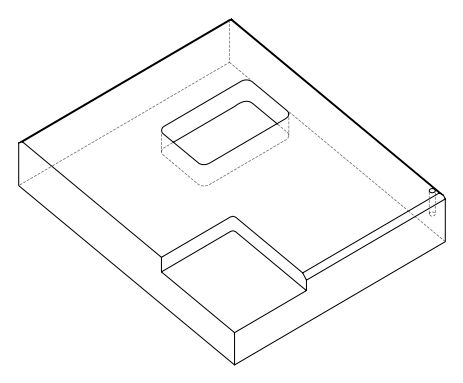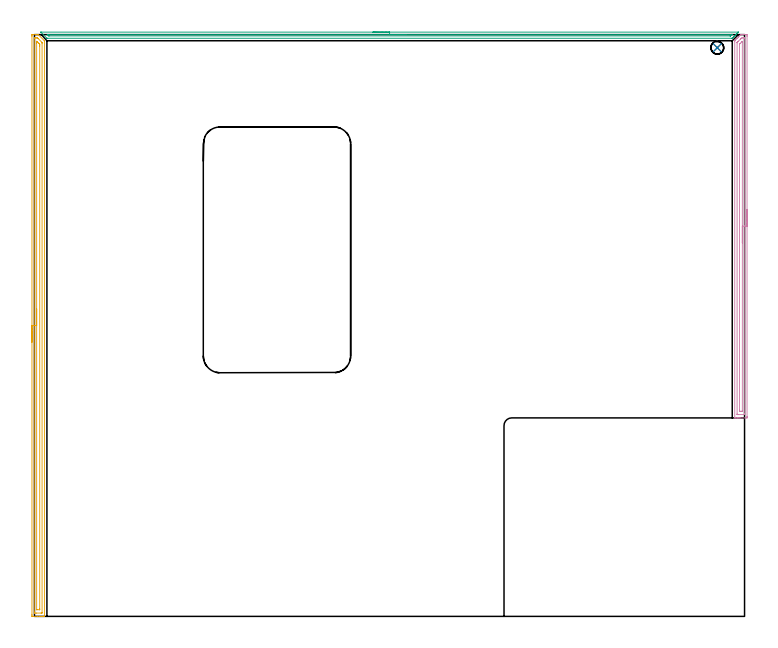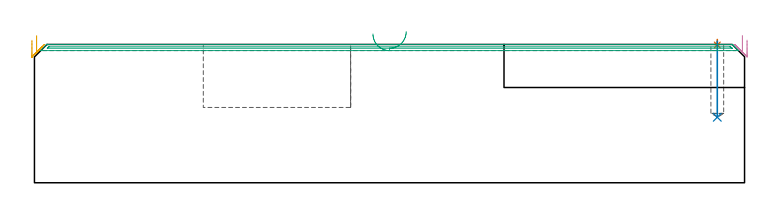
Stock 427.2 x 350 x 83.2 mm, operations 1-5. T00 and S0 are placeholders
(PLAN: 7 operations, 4 tool changes, 139.4 min)
(1 SPOT_DRILL | STEP1POCKET | NXT0321_9005460120000 | 0.03 min | 0 mm3)
(2 DRILL_BLIND_HOLE_INTO_CENTER | STEP1POCKET | UGT0301_196 | 0.18 min | 1951 mm3)
(3 AREA_MILL | FG_CHAMFER_SURFACE | UGT0205_001 | 6.81 min | 2902 mm3)
(4 AREA_MILL_1 | FG_CHAMFER_SURFACE_1 | UGT0205_001 | 5.71 min | 6406 mm3)
(5 AREA_MILL_2 | FG_CHAMFER_SURFACE_2 | UGT0205_001 | 8.58 min | 9816 mm3)
(6 MILL_CORNER_NOTCH_RECTANGULAR | CORNER_NOTCH_RECTANGULAR | NXT0201_009 | Follow Part, ap 2, ae 75% | 95.17 min | 447265 mm3)
(7 MILL_RECTANGULAR_POCKET | POCKET_RECTANGULAR_STRAIGHT | NXT0201_012 | Follow Part, ap 4, ae 75% | 22.95 min | 493174 mm3)
(TOOL NXT0321_9005460120000 | NC Spot Drill, 142deg, 12mm, Carbide, Uncoated | D12 PA142 FL30 Z2)
(TOOL UGT0301_196 | Twist Drill 7.7 mm | D7.7 PA118 FL73 Z2)
(TOOL UGT0205_001 | Chamfer Mill 20 x 3 x 45 deg. | D20 FL50 Z2)
(TOOL NXT0201_009 | ENDMILL 8mm [2P460-0800-NA 1630] | D8 FL26 Z6)
(TOOL NXT0201_012 | ENDMILL 16mm [2P460-1600-NA 1630] | D16 FL38 Z6)
(OP 1 SPOT_DRILL)
G17 G21 G94 G90
T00 M6
G54
G17 G0 G90 X410.8 Y342.1 S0 M3
G43 Z93.2 H0
G94 G81 G98 Z82.869 F250. R86.2
G80
M5
M2
(OP 2 DRILL_BLIND_HOLE_INTO_CENTER)
G17 G21 G94 G90
T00 M6
G54
G17 G0 G90 X410.8 Y342.1 S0 M3
G43 Z93.2 H0
G94 G81 G98 Z39.4 F250. R85.2
G80
M5
M2
(OP 3 AREA_MILL)
G17 G21 G94 G90
T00 M6
G54
G17 G0 G90 X203.65 Y351.5 S1061 M3
G43 Z93.2 H0
Z89.5
G94 G1 X203.688 Z88.629 F250.
X203.802 Z87.764
X203.991 Z86.912
X204.253 Z86.08
X204.587 Z85.274
X204.99 Z84.5
X205.459 Z83.764
X205.99 Z83.072
X206.579 Z82.429
X207.222 Z81.84
X207.914 Z81.309
X208.65 Z80.84
X209.424 Z80.437
X210.23 Z80.103
X211.062 Z79.841
X211.914 Z79.652
X212.778 Z79.538
X213.65 Z79.5
X423.221
X423.467 Y351.495 Z79.504
X423.481 Y351.493 Z79.506
X423.467 Y351.467 Z79.532
X422.982 Y350.98 Z80.017
X422.43 Y350.43 Z80.57
X422.095 Y350.093 Z80.903
X421.566 Y349.566 Z81.434
X421.209 Y349.207 Z81.789
X420.702 Y348.702 Z82.298
X420.322 Y348.32 Z82.676
X420.189 Y348.188 Z82.81
X419.857 Y347.857 Z83.143
X419.816 Y347.818 Z83.182
X419.8 Y347.807 Z83.193
X419.295 Y347.8 Z83.2
X8.005
X7.5 Y347.807 Z83.193
X7.484 Y347.816 Z83.184
X3.982 Y351.318 Z79.68
X3.88 Y351.423 Z79.575
X3.817 Y351.492 Z79.506
X3.943 Y351.499 Z79.501
X3.982 Y351.5 Z79.5
X213.65
Y350.086 Z80.914
X419.295
X419.508 Y350.084 Z80.916
X419.609 Y350.081 Z80.919
X419.62 Y350.079 Z80.921
Y350.076 Z80.924
X419.608 Y350.06 Z80.94
X419.574 Y350.024 Z80.976
X419.47 Y349.92 Z81.08
X418.934 Y349.386 Z81.614
X418.797 Y349.255 Z81.745
X418.77 Y349.231 Z81.769
X418.729 Y349.221 Z81.779
X418.62 Y349.218 Z81.782
X418.393 Y349.214 Z81.786
X8.892
X8.669 Y349.219 Z81.781
X8.563 Y349.221 Z81.779
X8.305 Y349.457 Z81.543
X8.005 Y349.748 Z81.252
X7.798 Y349.96 Z81.04
X7.73 Y350.031 Z80.969
X7.699 Y350.079 Z80.921
X8.013 Y350.086 Z80.914
X213.65
X214.522 Z80.952
X215.387 Z81.066
X216.238 Z81.255
X217.07 Z81.517
X217.876 Z81.851
X218.65 Z82.254
X219.386 Z82.723
X220.078 Z83.254
X220.721 Z83.843
X221.31 Z84.486
X221.842 Z85.179
X222.31 Z85.914
X222.713 Z86.688
X223.047 Z87.494
X223.309 Z88.326
X223.498 Z89.178
X223.612 Z90.043
X223.65 Z90.914
G0 Z93.2
M5
M2
(OP 4 AREA_MILL_1)
G17 G21 G94 G90
T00 M6
G54
G17 G0 G90 X428.7 Y244.7 S1061 M3
G43 Z93.2 H0
Z85.8
G94 G1 Y244.662 Z84.928 F250.
Y244.548 Z84.064
Y244.359 Z83.212
Y244.097 Z82.38
Y243.763 Z81.574
Y243.36 Z80.8
Y242.891 Z80.064
Y242.36 Z79.372
Y241.771 Z78.729
Y241.128 Z78.14
Y240.436 Z77.608
Y239.7 Z77.14
Y238.926 Z76.737
Y238.12 Z76.403
Y237.288 Z76.141
Y236.436 Z75.952
Y235.572 Z75.838
Y234.7 Z75.8
Y120.316
X428.699 Y120.007 Z75.801
X428.693 Y119.43 Z75.804
X428.691 Y119.407 Z75.806
X428.118 Y119.4 Z76.379
X424.555 Z79.94
X423.984 Z80.513
X423.664 Z80.832
X423.093 Z81.403
X422.773 Z81.722
X422.132 Z82.367
X421.719 Z82.781
X421.349 Z83.142
X421.303 Y119.41 Z83.188
X421.3 Y119.561 Z83.2
Y345.823
X421.307 Y346.301 Z83.193
X421.337 Y346.337 Z83.163
X421.715 Y346.715 Z82.784
X421.882 Y346.884 Z82.615
X422.608 Y347.608 Z81.892
X422.773 Y347.775 Z81.724
X423.5 Y348.501 Z80.999
X423.664 Y348.665 Z80.833
X424.393 Y349.393 Z80.106
X424.555 Y349.556 Z79.942
X425. Y350. Z79.5
X426.336 Z78.159
X427.548 Z76.949
X428.118 Y349.997 Z76.376
X428.69 Y349.993 Z75.805
X428.692 Y349.969 Z75.803
X428.699 Y349.393 Z75.801
X428.7 Y348.81 Z75.8
Y234.7
X427.286 Z77.214
X427.285 Y121.733 Z77.215
X427.284 Y121.674 Z77.216
X427.279 Y121.557 Z77.221
X427.269 Y121.41 Z77.231
X427.227 Y121.408 Z77.273
X426.726 Y121.401 Z77.774
X423.664 Y121.4 Z80.836
X423.163 Y121.402 Z81.337
X422.773 Y121.408 Z81.727
X422.724 Y121.41 Z81.776
X422.718 Y121.615 Z81.782
X422.715 Y121.733 Z81.785
Y345.048
X422.718 Y345.166 Z81.782
X422.721 Y345.242 Z81.779
X422.735 Y345.273 Z81.765
X422.773 Y345.316 Z81.727
X423.023 Y345.572 Z81.477
X423.272 Y345.823 Z81.228
X423.468 Y346.019 Z81.032
X424.806 Y347.356 Z79.694
X425.058 Y347.608 Z79.442
X425.254 Y347.8 Z79.246
X425.445 Y347.986 Z79.055
X425.948 Y347.996 Z78.552
X426.336 Y347.998 Z78.164
X426.837 Z77.663
X427.227 Y347.992 Z77.273
X427.276 Y347.99 Z77.224
X427.282 Y347.785 Z77.218
X427.285 Y347.667 Z77.215
X427.286 Y234.7 Z77.214
X425.872 Z78.628
X425.871 Y123.577 Z78.629
X425.87 Y123.47 Z78.63
X425.867 Y123.419 Z78.633
X425.866 Y123.413 Z78.634
X425.849 Y123.408 Z78.651
X425.799 Y123.404 Z78.701
X425.622 Y123.4 Z78.878
X424.555 Z79.945
X424.378 Y123.402 Z80.122
X424.26 Y123.405 Z80.24
X424.167 Y123.41 Z80.333
X424.135 Y123.418 Z80.365
X424.134 Y123.436 Z80.366
X424.131 Y123.577 Z80.369
X424.129 Y124.004 Z80.371
Y344.038
X424.13 Y344.144 Z80.37
X424.133 Y344.197 Z80.367
X424.135 Y344.22 Z80.365
X424.148 Y344.237 Z80.352
X424.249 Y344.344 Z80.251
X424.555 Y344.655 Z79.945
X424.692 Y344.793 Z79.808
X425.722 Y345.823 Z78.778
X425.776 Y345.876 Z78.724
X425.818 Y345.916 Z78.682
X425.845 Y345.939 Z78.655
X425.864 Y345.952 Z78.636
X425.865 Y345.943 Z78.635
X425.87 Y345.875 Z78.63
X425.871 Y345.823 Z78.629
Y345.607
X425.872 Y234.7 Z78.628
Y233.828 Z78.667
Y232.963 Z78.78
Y232.112 Z78.969
Y231.28 Z79.232
Y230.474 Z79.565
Y229.7 Z79.968
Y228.964 Z80.437
Y228.272 Z80.968
Y227.629 Z81.557
Y227.04 Z82.201
Y226.508 Z82.893
Y226.04 Z83.628
Y225.637 Z84.402
Y225.303 Z85.208
Y225.041 Z86.04
Y224.852 Z86.892
Y224.738 Z87.757
Y224.7 Z88.628
G0 Z93.2
M5
M2
(OP 5 AREA_MILL_2)
G17 G21 G94 G90
T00 M6
G54
G17 G0 G90 X-1.5 Y165. S1061 M3
G43 Z93.2 H0
Z85.7
G94 G1 Y165.038 Z84.828 F250.
Y165.152 Z83.964
Y165.341 Z83.112
Y165.603 Z82.28
Y165.937 Z81.474
Y166.34 Z80.7
Y166.808 Z79.964
Y167.34 Z79.272
Y167.929 Z78.629
Y168.572 Z78.04
Y169.264 Z77.509
Y170. Z77.04
Y170.774 Z76.637
Y171.58 Z76.303
Y172.412 Z76.041
Y173.264 Z75.852
Y174.128 Z75.738
Y175. Z75.7
Y349.098
X-1.499 Y349.37 Z75.701
X-1.492 Y349.985 Z75.703
X-1.491 Y349.993 Z75.705
X-0.878 Y350. Z76.317
X0.544 Z77.74
X0.91 Z78.105
X2.2 Z79.398
X2.25 Y349.998 Z79.448
X2.294 Y349.995 Z79.491
X2.33 Y349.966 Z79.528
X2.503 Y349.798 Z79.702
X5.832 Y346.468 Z83.032
X6.004 Y346.288 Z83.195
X6. Y345.806 Z83.2
Y0.183
X5.997 Y0.01 Z83.189
X5.931 Y0.007 Z83.123
X5.491 Y0. Z82.691
X5.215 Z82.415
X4.484 Z81.679
X3.225 Z80.422
X1.803 Z78.999
X-0.878 Y0.001 Z76.319
X-1.131 Y0.002 Z76.066
X-1.492 Y0.007 Z75.706
X-1.494 Y0.014 Z75.704
X-1.499 Y0.63 Z75.701
X-1.5 Y1.253 Z75.7
Y175.
X-0.086 Z77.114
X-0.085 Y347.683 Z77.115
X-0.084 Y347.785 Z77.116
X-0.079 Y347.979 Z77.121
X0.016 Y347.99 Z77.216
X0.493 Y347.998 Z77.693
X0.91 Y347.999 Z78.11
X1.387 Y347.998 Z78.587
X1.803 Y347.99 Z79.003
X1.859 Y347.979 Z79.059
X1.917 Y347.926 Z79.117
X2.035 Y347.813 Z79.235
X2.269 Y347.582 Z79.469
X4.484 Y345.366 Z81.684
X4.541 Y345.306 Z81.741
X4.568 Y345.274 Z81.768
X4.579 Y345.258 Z81.779
X4.581 Y345.204 Z81.781
X4.585 Y345.001 Z81.785
X4.586 Y344.899 Z81.786
X4.585 Y2.317 Z81.785
X4.584 Y2.215 Z81.784
X4.579 Y2.021 Z81.779
X4.484 Y2.01 Z81.684
X4.007 Y2.002 Z81.207
X1.328 Y2. Z78.528
X0.434 Z77.634
X0.016 Y2.003 Z77.216
X-0.043 Y2.006 Z77.157
X-0.074 Y2.009 Z77.126
X-0.079 Y2.114 Z77.121
X-0.084 Y2.317 Z77.116
X-0.085 Y2.418 Z77.115
X-0.086 Y2.52 Z77.114
Y175.
X1.328 Z78.528
X1.329 Y344.899 Z78.529
X1.331 Y345.371 Z78.531
X1.336 Y345.793 Z78.536
X1.345 Y345.988 Z78.545
X1.419 Y345.97 Z78.619
X1.604 Y345.793 Z78.804
X1.803 Y345.597 Z79.003
X2.502 Y344.899 Z79.702
X2.697 Y344.703 Z79.897
X3.044 Y344.349 Z80.244
X3.129 Y344.26 Z80.329
X3.165 Y344.216 Z80.365
X3.166 Y344.163 Z80.366
X3.169 Y344.005 Z80.369
X3.171 Y343.53 Z80.371
Y343.111
Y4.626
X3.17 Y4.207 Z80.37
X3.169 Y4.088 Z80.369
X3.166 Y4.03 Z80.366
X3.163 Y4.01 Z80.363
X3.11 Y4.007 Z80.31
X2.902 Y4.001 Z80.102
X1.597 Z78.797
X1.459 Y4.004 Z78.659
X1.35 Y4.01 Z78.55
X1.334 Y4.015 Z78.534
X1.332 Y4.022 Z78.532
X1.33 Y4.049 Z78.53
X1.329 Y4.207 Z78.529
X1.328 Y175. Z78.528
Y175.872 Z78.567
Y176.736 Z78.68
Y177.588 Z78.869
Y178.42 Z79.132
Y179.226 Z79.465
Y180. Z79.868
Y180.736 Z80.337
Y181.428 Z80.868
Y182.071 Z81.457
Y182.66 Z82.101
Y183.192 Z82.793
Y183.66 Z83.528
Y184.063 Z84.302
Y184.397 Z85.108
Y184.659 Z85.94
Y184.848 Z86.792
Y184.962 Z87.657
Y185. Z88.528
G0 Z93.2
M5
M2
